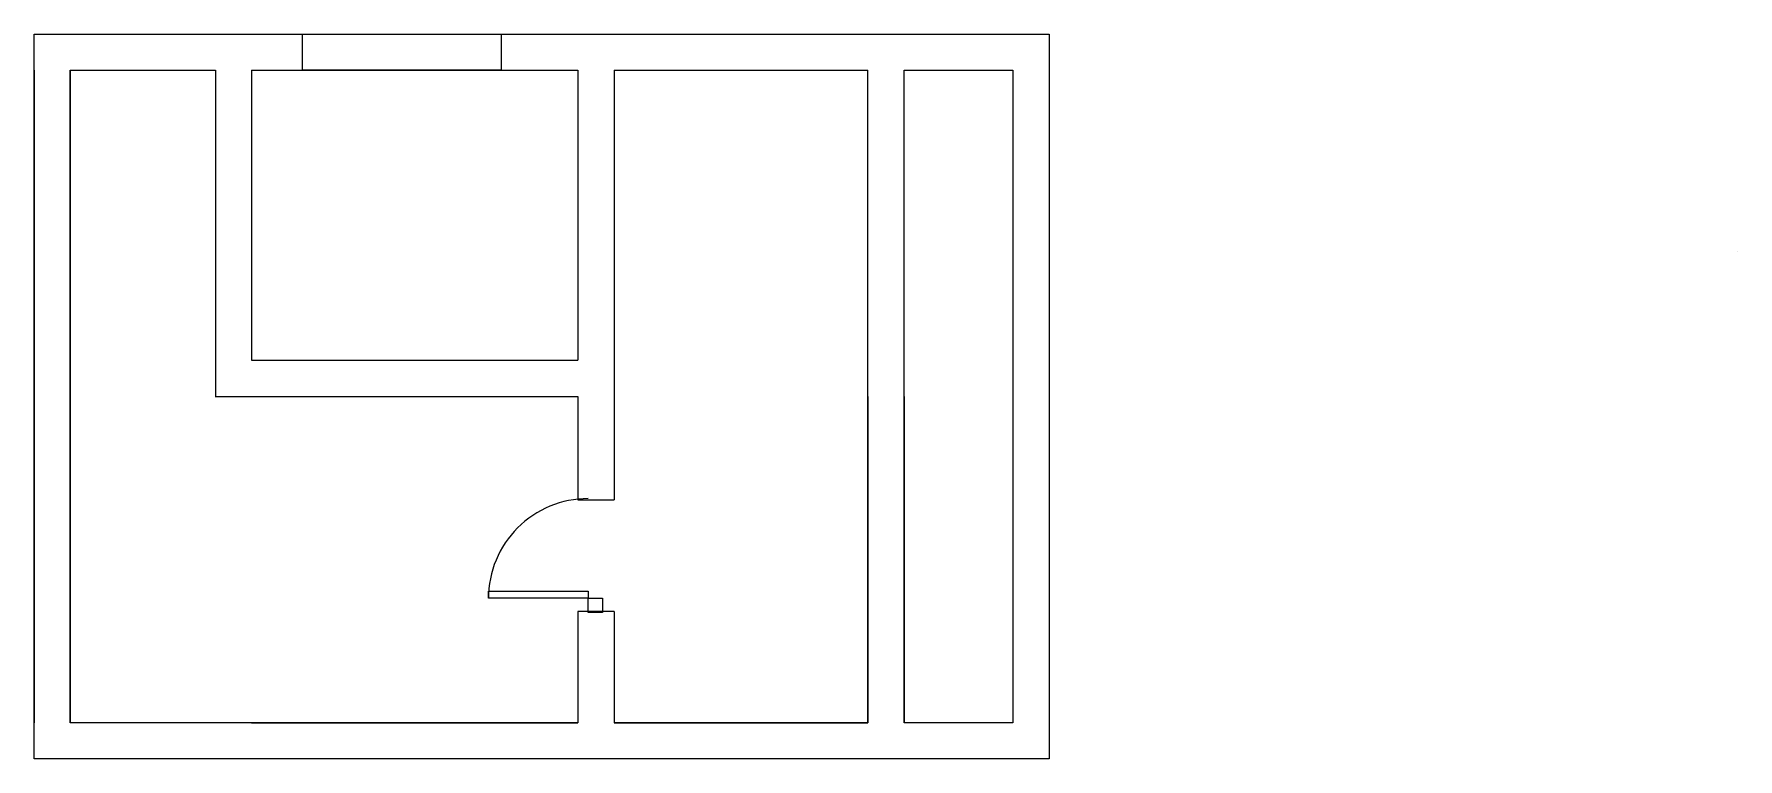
# Model space of a CAD drawing. Header units: millimetres. Extents: x -20 to 450, y -180 to 20.
import ezdxf

# ---------------------------------------------------------------- set-up
doc = ezdxf.new("R2010")
doc.units = ezdxf.units.MM
for name, color, linetype in [('Doors_&_Windows', 4, 'Continuous'), ('Furniture', 2, 'Continuous'), ('Walls', 7, 'Continuous')]:
    doc.layers.add(name, color=color, linetype=linetype)

# ---------------------------------------------------------------- blocks, each defined once
blk = doc.blocks.new('Door')
at = {"layer": 'Furniture', "color": 2}
for points in [[(-20, 50), (-15, 50), (-15, -20), (-20, -20)], [(-20, 34.2985), (-20, 34.2985), (-20, 34.2985), (-20, 34.2985)], [(-30, -20), (-20, -20), (-20, -30), (-30, -30)]]:
    blk.add_lwpolyline(points, close=True, dxfattribs=at)
blk.add_arc((-20, -20), 70, 0, -270, dxfattribs=at)

msp = doc.modelspace()

# ---------------------------------------------------------------- linework, layer by layer
at = {"layer": 'Doors_&_Windows', "color": 4}
for p, q in [((130, -108.5516), (130, -108.5516)), ((130, -108.5516), (140, -108.5516)), ((130, -108.5516), (130, -108.5516)), ((140, -108.5516), (140, -108.5516)), ((140, -108.5516), (140, -108.5516)), ((140, -108.5516), (140, -108.5516)), ((140, -108.5516), (140, -108.5516)), ((140, -139.3508), (130, -139.3508)), ((130, -139.3508), (130, -139.3508)), ((130, -139.3508), (130, -139.3508)), ((140, -139.3508), (140, -139.3508)), ((140, -139.3508), (140, -139.3508)), ((140, -139.3508), (140, -139.3508)), ((140, -139.3508), (140, -139.3508))]:
    msp.add_line(p, q, dxfattribs=at)
msp.add_lwpolyline([(54.074, 20), (108.8607, 20), (108.8607, 10), (54.074, 10)], close=True, dxfattribs=at)
at = {"layer": 'Furniture', "color": 2}
msp.add_lwpolyline([(450, -40), (450, -40), (450, -40), (450, -40)], close=True, dxfattribs=at)
at = {"layer": 'Walls', "color": 7}
for p, q in [((-20, 10), (-20, -170)), ((-10, 10), (-10, -170)), ((-10, 10), (-10, 10)), ((-10, 10), (30, 10)), ((-10, -170), (-10, 10)), ((-10, 10), (-10, 10)), ((30, 10), (30, -80)), ((40, 10), (40, 10)), ((40, 10), (40, 10)), ((40, 10), (40, -70)), ((40, 10), (40, -70)), ((40, 10), (130, 10)), ((130, 10), (130, 10)), ((130, 10), (130, 10)), ((130, 10), (130, -70)), ((130, 10), (130, -70)), ((130, 10), (130, 10)), ((130, 10), (130, 10)), ((140, 10), (210, 10)), ((140, 10), (140, 10)), ((140, 10), (140, 10)), ((140, 10), (140, 10)), ((140, 10), (140, 10)), ((140, 10), (140, -108.5516)), ((140, 10), (140, -108.5516)), ((210, -170), (210, 10)), ((210, 10), (210, 10)), ((210, 10), (210, 10)), ((220, -170), (220, 10)), ((220, 10), (250, 10)), ((220, 10), (220, 10)), ((220, 10), (220, 10)), ((250, 10), (250, -170)), ((40, -70), (130, -70)), ((40, -70), (130, -70)), ((29.928, -80), (42.9828, -80)), ((40, -80), (130, -80)), ((40, -80), (40, -80)), ((40, -80), (40, -80)), ((130, -80), (130, -80)), ((130, -80), (130, -80)), ((130, -80), (130, -108.5516)), ((130, -80), (130, -108.5516)), ((130, -80), (130, -80)), ((130, -80), (130, -80)), ((130, -80), (130, -108.5516)), ((130, -80), (130, -108.5516)), ((130, -80), (130, -80)), ((130, -80), (130, -80)), ((130, -80), (130, -108.5516)), ((130, -80), (130, -108.5516)), ((210, -80), (210, -170)), ((220, -80), (220, -170)), ((130, -139.3508), (130, -170)), ((130, -139.3508), (130, -170)), ((130, -139.3508), (130, -170)), ((130, -139.3508), (130, -170)), ((130, -139.3508), (130, -170)), ((130, -139.3508), (130, -170)), ((140, -139.3508), (140, -170)), ((140, -139.3508), (140, -170)), ((130, -170), (-10, -170)), ((-10, -170), (-10, -170)), ((-10, -170), (-10, -170)), ((40, -170), (130, -170)), ((40, -170), (130, -170)), ((130, -170), (130, -170)), ((130, -170), (130, -170)), ((130, -170), (130, -170)), ((130, -170), (130, -170)), ((130, -170), (130, -170)), ((130, -170), (130, -170)), ((130, -170), (130, -170)), ((130, -170), (130, -170)), ((130, -170), (130, -170)), ((130, -170), (130, -170)), ((130, -170), (130, -170)), ((130, -170), (130, -170)), ((210, -170), (140, -170)), ((140, -170), (140, -170)), ((140, -170), (140, -170)), ((140, -170), (210, -170)), ((140, -170), (210, -170)), ((140, -170), (210, -170)), ((140, -170), (210, -170)), ((140, -170), (140, -170)), ((140, -170), (140, -170)), ((210, -170), (210, -170)), ((210, -170), (210, -170)), ((210, -170), (210, -170)), ((210, -170), (210, -170)), ((210, -170), (210, -170)), ((210, -170), (210, -170)), ((210, -170), (210, -170)), ((210, -170), (210, -170)), ((210, -170), (210, -170)), ((210, -170), (210, -170)), ((250, -170), (220, -170)), ((220, -170), (220, -170)), ((220, -170), (220, -170)), ((220, -170), (220, -170)), ((220, -170), (220, -170)), ((220, -170), (220, -170)), ((220, -170), (220, -170)), ((220, -170), (220, -170)), ((220, -170), (220, -170)), ((220, -170), (220, -170)), ((220, -170), (220, -170)), ((220, -170), (220, -170)), ((220, -170), (220, -170)), ((220, -170), (220, -170)), ((220, -170), (220, -170))]:
    msp.add_line(p, q, dxfattribs=at)
msp.add_lwpolyline([(-20, 20), (260, 20), (260, -180), (-20, -180)], close=True, dxfattribs=at)

# ---------------------------------------------------------------- block references
at = {"layer": 'Furniture', "color": 7, "xscale": 0.3927, "yscale": 0.3927, "rotation": -270}
msp.add_blockref('Door', (124.9754, -127.8061), dxfattribs=at)

doc.saveas('drawing.dxf')
